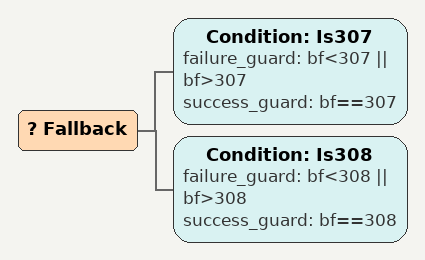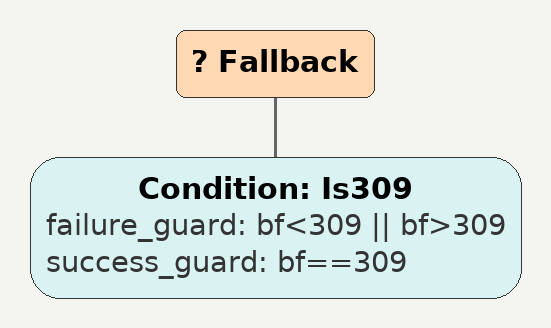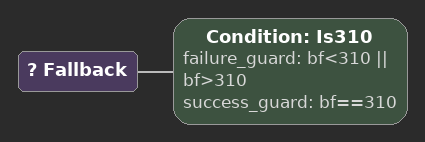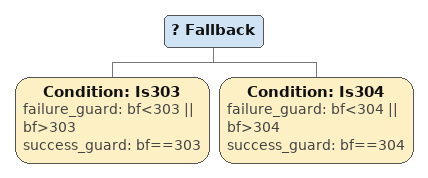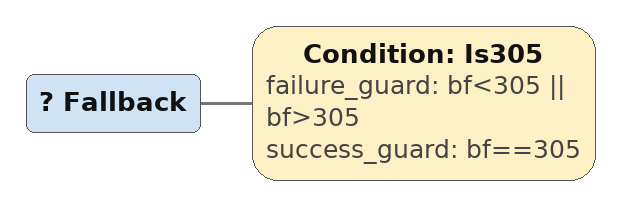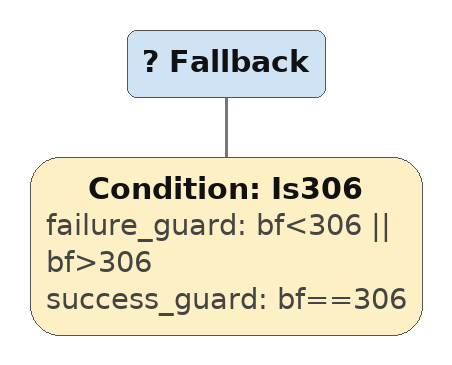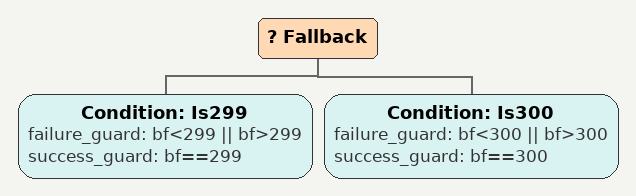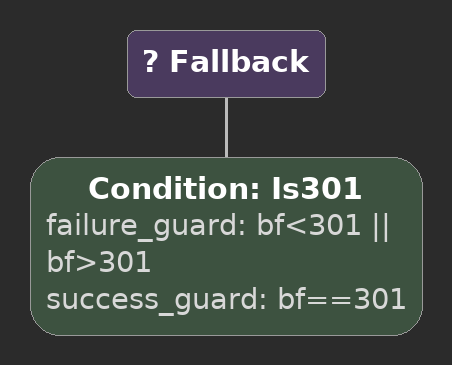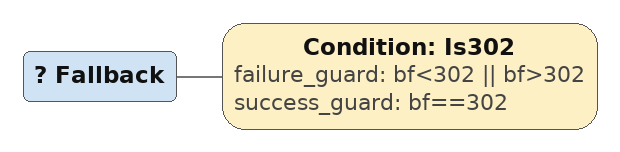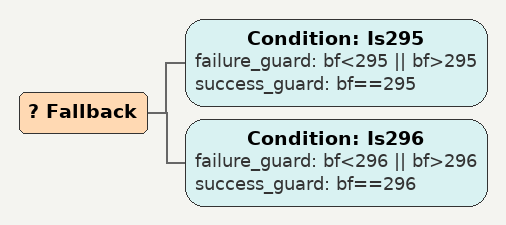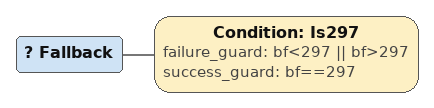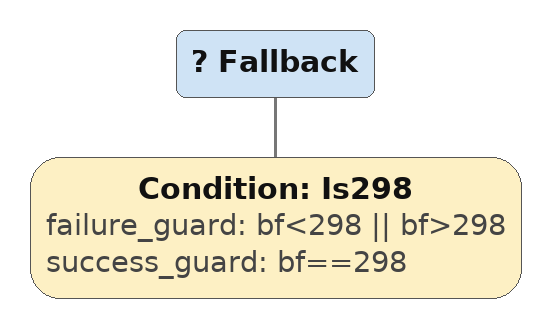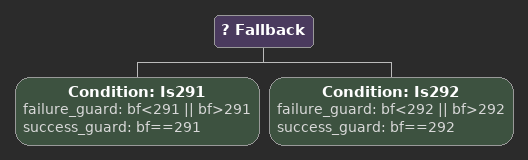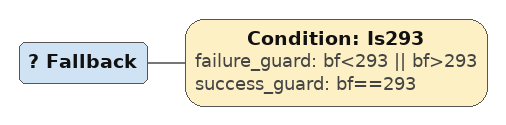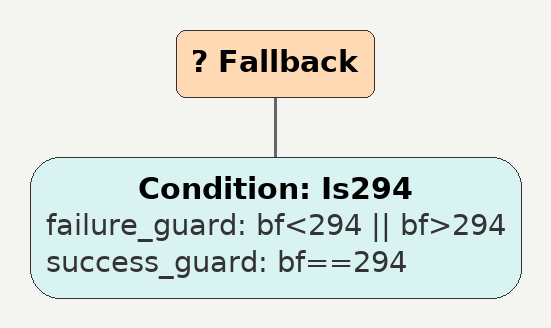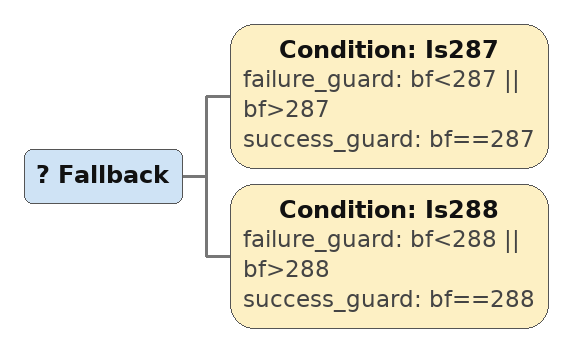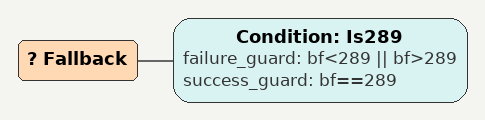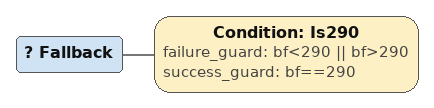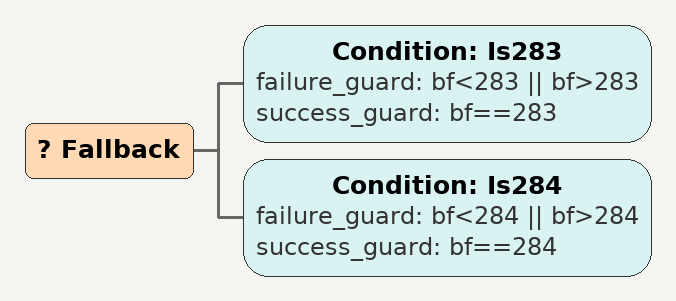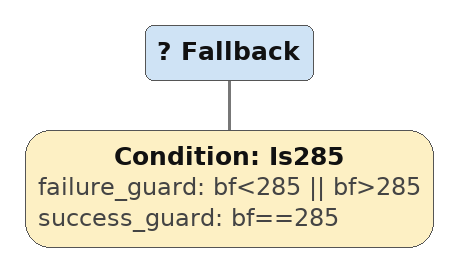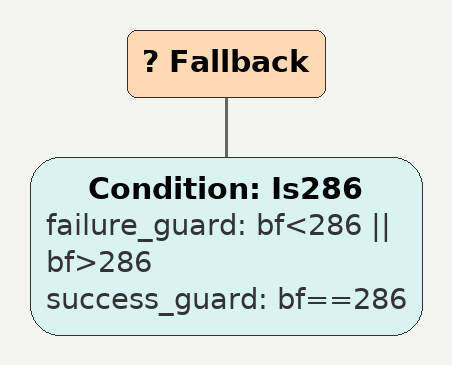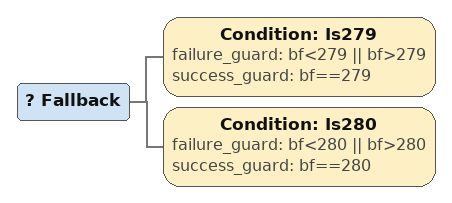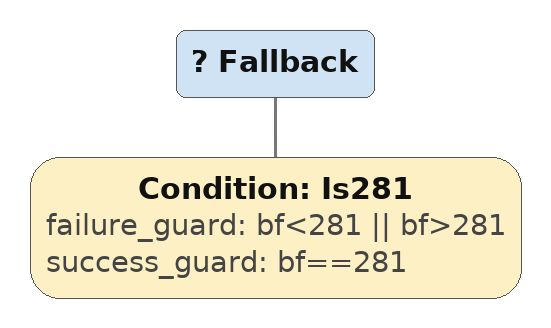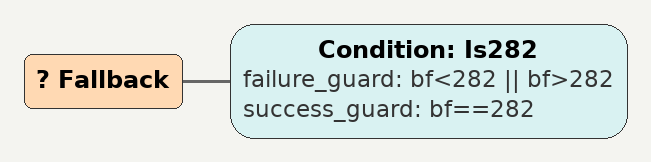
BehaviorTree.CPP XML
<Fallback>
    <Condition ID="Is307" failure_guard="bf&lt;307 || bf>307" success_guard="bf==307"/>
    <Condition ID="Is308" failure_guard="bf&lt;308 || bf>308" success_guard="bf==308"/>
        sequence306
        sequence
        children {
        } end_children
    } end_composite
</Fallback>

<Fallback>
    <Condition ID="Is309" failure_guard="bf&lt;309 || bf>309" success_guard="bf==309"/>
        sequence306
        sequence
        children {
        } end_children
    } end_composite
</Fallback>

<Fallback>
    <Condition ID="Is310" failure_guard="bf&lt;310 || bf>310" success_guard="bf==310"/>
        sequence306
        sequence
        children {
        } end_children
    } end_composite
</Fallback>

<Fallback>
    <Condition ID="Is303" failure_guard="bf&lt;303 || bf>303" success_guard="bf==303"/>
    <Condition ID="Is304" failure_guard="bf&lt;304 || bf>304" success_guard="bf==304"/>
        sequence302
        sequence
        children {
        } end_children
    } end_composite
</Fallback>

<Fallback>
    <Condition ID="Is305" failure_guard="bf&lt;305 || bf>305" success_guard="bf==305"/>
        sequence302
        sequence
        children {
        } end_children
    } end_composite
</Fallback>

<Fallback>
    <Condition ID="Is306" failure_guard="bf&lt;306 || bf>306" success_guard="bf==306"/>
        sequence302
        sequence
        children {
        } end_children
    } end_composite
</Fallback>

<Fallback>
    <Condition ID="Is299" failure_guard="bf&lt;299 || bf>299" success_guard="bf==299"/>
    <Condition ID="Is300" failure_guard="bf&lt;300 || bf>300" success_guard="bf==300"/>
        sequence298
        sequence
        children {
        } end_children
    } end_composite
</Fallback>

<Fallback>
    <Condition ID="Is301" failure_guard="bf&lt;301 || bf>301" success_guard="bf==301"/>
        sequence298
        sequence
        children {
        } end_children
    } end_composite
</Fallback>

<Fallback>
    <Condition ID="Is302" failure_guard="bf&lt;302 || bf>302" success_guard="bf==302"/>
        sequence298
        sequence
        children {
        } end_children
    } end_composite
</Fallback>

<Fallback>
    <Condition ID="Is295" failure_guard="bf&lt;295 || bf>295" success_guard="bf==295"/>
    <Condition ID="Is296" failure_guard="bf&lt;296 || bf>296" success_guard="bf==296"/>
        sequence294
        sequence
        children {
        } end_children
    } end_composite
</Fallback>

<Fallback>
    <Condition ID="Is297" failure_guard="bf&lt;297 || bf>297" success_guard="bf==297"/>
        sequence294
        sequence
        children {
        } end_children
    } end_composite
</Fallback>

<Fallback>
    <Condition ID="Is298" failure_guard="bf&lt;298 || bf>298" success_guard="bf==298"/>
        sequence294
        sequence
        children {
        } end_children
    } end_composite
</Fallback>

<Fallback>
    <Condition ID="Is291" failure_guard="bf&lt;291 || bf>291" success_guard="bf==291"/>
    <Condition ID="Is292" failure_guard="bf&lt;292 || bf>292" success_guard="bf==292"/>
        sequence290
        sequence
        children {
        } end_children
    } end_composite
</Fallback>

<Fallback>
    <Condition ID="Is293" failure_guard="bf&lt;293 || bf>293" success_guard="bf==293"/>
        sequence290
        sequence
        children {
        } end_children
    } end_composite
</Fallback>

<Fallback>
    <Condition ID="Is294" failure_guard="bf&lt;294 || bf>294" success_guard="bf==294"/>
        sequence290
        sequence
        children {
        } end_children
    } end_composite
</Fallback>

<Fallback>
    <Condition ID="Is287" failure_guard="bf&lt;287 || bf>287" success_guard="bf==287"/>
    <Condition ID="Is288" failure_guard="bf&lt;288 || bf>288" success_guard="bf==288"/>
        sequence286
        sequence
        children {
        } end_children
    } end_composite
</Fallback>

<Fallback>
    <Condition ID="Is289" failure_guard="bf&lt;289 || bf>289" success_guard="bf==289"/>
        sequence286
        sequence
        children {
        } end_children
    } end_composite
</Fallback>

<Fallback>
    <Condition ID="Is290" failure_guard="bf&lt;290 || bf>290" success_guard="bf==290"/>
        sequence286
        sequence
        children {
        } end_children
    } end_composite
</Fallback>

<Fallback>
    <Condition ID="Is283" failure_guard="bf&lt;283 || bf>283" success_guard="bf==283"/>
    <Condition ID="Is284" failure_guard="bf&lt;284 || bf>284" success_guard="bf==284"/>
        sequence282
        sequence
        children {
        } end_children
    } end_composite
</Fallback>

<Fallback>
    <Condition ID="Is285" failure_guard="bf&lt;285 || bf>285" success_guard="bf==285"/>
        sequence282
        sequence
        children {
        } end_children
    } end_composite
</Fallback>

<Fallback>
    <Condition ID="Is286" failure_guard="bf&lt;286 || bf>286" success_guard="bf==286"/>
        sequence282
        sequence
        children {
        } end_children
    } end_composite
</Fallback>

<Fallback>
    <Condition ID="Is279" failure_guard="bf&lt;279 || bf>279" success_guard="bf==279"/>
    <Condition ID="Is280" failure_guard="bf&lt;280 || bf>280" success_guard="bf==280"/>
        sequence278
        sequence
        children {
        } end_children
    } end_composite
</Fallback>

<Fallback>
    <Condition ID="Is281" failure_guard="bf&lt;281 || bf>281" success_guard="bf==281"/>
        sequence278
        sequence
        children {
        } end_children
    } end_composite
</Fallback>

<Fallback>
    <Condition ID="Is282" failure_guard="bf&lt;282 || bf>282" success_guard="bf==282"/>
        sequence278
        sequence
        children {
        } end_children
    } end_composite
</Fallback>
